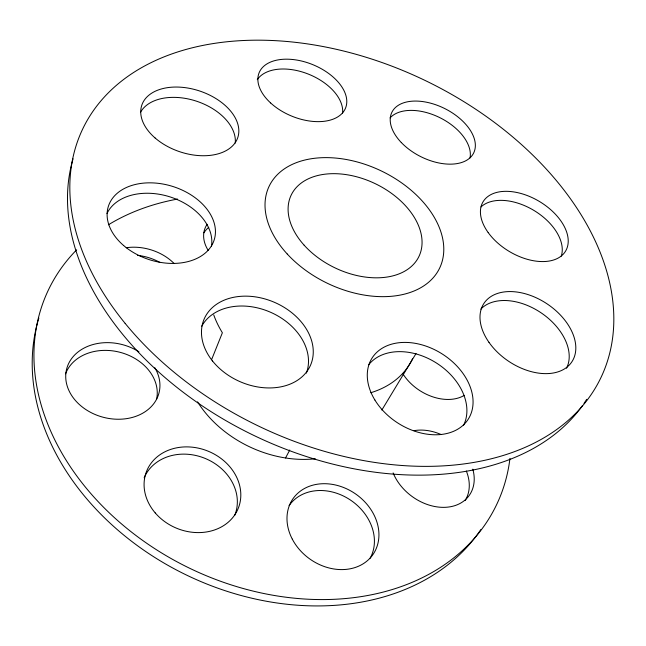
<?xml version="1.0" encoding="UTF-8"?>
<svg xmlns="http://www.w3.org/2000/svg" width="646" height="646" viewBox="0 0 646 646"><rect width="100%" height="100%" fill="white"/><g stroke="black" fill="none" stroke-linecap="round" stroke-linejoin="round"><path stroke-width="0.97" d="M211.533 359.814L222.377 332.763A109.457 78.239 25.7 0 1 213.737 314.909M285.54 457.974L289.755 450.012M381.843 410.04L416.048 353.491M509.96 458.369A248.484 189.972 25.7 0 1 190.118 568.48A248.484 189.972 25.7 0 1 76.664 249.816M108.415 224.776A248.484 189.972 25.7 0 1 177.569 199.065M480.826 529.575A246.594 189.698 25.7 0 1 187.501 575.538A246.594 189.698 25.7 0 1 38.857 318.05M144.155 477.814A49.023 41.514 22.4 0 1 205.291 458.482A49.023 41.514 22.4 0 1 234.708 515.395M289.093 505.632A48.361 39.672 35.3 0 1 349.777 499.6A48.361 39.672 35.3 0 1 370.085 558.314M472.815 469.157A45.68 34.27 36.2 0 1 445.385 507.312A45.68 34.27 36.2 0 1 393.123 472.912M414.054 430.664A45.68 34.27 36.2 0 1 440.774 434.387M466.331 470.999A45.333 34.222 36.4 0 1 465.177 500.513M464.296 395.352A42.063 29.619 32.2 0 1 402.91 373.824M208.19 250.398A40.973 28.4 21.4 0 1 207.14 224.307M203.934 232.802A40.698 28.4 21.4 0 1 208.755 227.352M126.245 247.741A44.057 32.05 16.6 0 1 174.162 263.56M137.59 255.364A43.734 32.017 16.5 0 1 159.724 262.333M154.838 367.727A47.699 37.573 14.7 0 1 118.363 419.246A47.699 37.573 14.7 0 1 67.006 367.727A47.699 37.573 14.7 0 1 138.922 351.763M65.569 373.848A47.328 37.492 14.5 0 1 121.141 352.603A47.328 37.492 14.5 0 1 156.526 399.503M315.248 458.781A102.601 77.738 25.7 0 1 197.531 401.828M412.592 358.611A109.457 78.239 25.7 0 1 370.812 392.728M201.738 326.222A57.421 43.185 23.5 0 1 271.102 312.502A57.421 43.185 23.5 0 1 306.382 373.113M368.696 364.74A56.436 41.013 32.5 0 1 436.615 363.133A56.436 41.013 32.5 0 1 463.505 425.415M480.81 309.103A52.326 34.569 33.9 0 1 541.808 313.31A52.326 34.569 33.9 0 1 566.526 368.244M480.995 206.914A47.683 29.24 30.8 0 1 534.452 210.757A47.683 29.24 30.8 0 1 561.269 256.163M390.079 117.887A45.325 26.938 26.6 0 1 440.104 117.79A45.325 26.938 26.6 0 1 470.03 157.923M257.278 79.676A46.31 27.875 22.3 0 1 308.037 73.975A46.31 27.875 22.3 0 1 342.574 113.131M140.465 112.404A50.227 32.001 18.5 0 1 196.029 101.034A50.227 32.001 18.5 0 1 235.249 143.065M106.978 213.56A54.991 38.429 17.4 0 1 169.664 196.78A54.991 38.429 17.4 0 1 211.428 246.417M586.689 399.341A284.862 191.927 25.7 0 1 583.992 403.427M582.304 405.825A284.862 191.927 25.7 0 1 252.933 434.992A284.862 191.927 25.7 0 1 73.063 158.819M304.137 245.189A70.874 46.665 25.7 0 0 418.22 257.875A70.874 46.665 25.7 0 0 342.865 174.186A70.874 46.665 25.7 0 0 304.137 245.189M155.21 512.892A49.435 41.627 22.5 0 0 237.801 509.403A49.435 41.627 22.5 0 0 184.344 446.927A49.435 41.627 22.5 0 0 155.21 512.892M292.299 539.135A48.757 39.769 35.1 0 0 371.878 555.996A48.757 39.769 35.1 0 0 334.701 484.815A48.757 39.769 35.1 0 0 292.299 539.135M287.252 254.023A94.558 62.299 25.7 0 0 439.07 269.229A94.558 62.299 25.7 0 0 336.889 158.181A94.558 62.299 25.7 0 0 287.252 254.023M212.574 361.057A57.987 43.242 23.5 0 0 308.715 368.745A57.987 43.242 23.5 0 0 250.81 296.361A57.987 43.242 23.5 0 0 212.574 361.057M374.898 400.027A56.977 41.045 32.4 0 0 466.501 421.628A56.977 41.045 32.4 0 0 419.117 344.124A56.977 41.045 32.4 0 0 374.898 400.027M488.965 342.307A52.786 34.545 33.7 0 0 571.548 362.293A52.786 34.545 33.7 0 0 523.187 293.219A52.786 34.545 33.7 0 0 488.965 342.307M488.174 232.552A48.062 29.183 30.8 0 0 563.998 253.329A48.062 29.183 30.8 0 0 520.813 193.437A48.062 29.183 30.8 0 0 488.174 232.552M401.311 142.54A45.68 26.866 26.6 0 0 473.348 153.587A45.68 26.866 26.6 0 0 423.671 101.713A45.68 26.866 26.6 0 0 401.311 142.54M270.642 102.972A46.673 27.802 22.3 0 0 345.166 108.924A46.673 27.802 22.3 0 0 291.185 59.367A46.673 27.802 22.3 0 0 270.642 102.972M155.129 138.002A50.654 31.961 18.7 0 0 237.195 139.1A50.654 31.961 18.7 0 0 177.028 87.049A50.654 31.961 18.7 0 0 155.129 138.002M123.644 245.537A55.508 38.437 17.6 0 0 213.842 240.926A55.508 38.437 17.6 0 0 146.351 182.923A55.508 38.437 17.6 0 0 123.644 245.537M125.138 323.363A287.389 191.822 25.7 0 0 592.552 392.502A287.389 191.822 25.7 0 0 307.803 43.952A287.389 191.822 25.7 0 0 125.138 323.363"/></g></svg>
